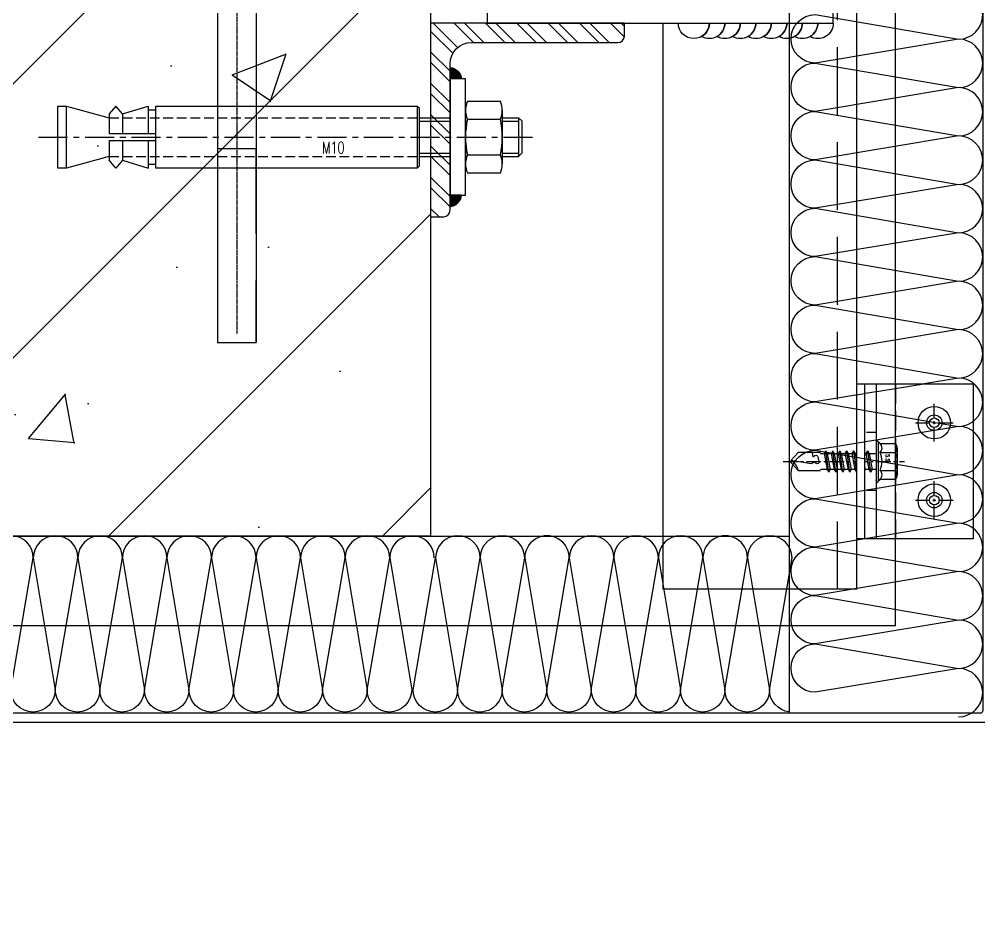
# Model space of a CAD drawing. Extents: x 220580 to 2027826, y -309201 to 71987.
# Drawn here: x 390121.3 to 390370.3, y -165725.9 to -165495.9 of the extents above; entities that cross this region are included whole.
import ezdxf
from ezdxf.enums import TextEntityAlignment as Align

# ---------------------------------------------------------------- set-up
doc = ezdxf.new("R2010")
doc.units = 0
for name, pattern in [('CENTER', [2, 1.25, -0.25, 0.25, -0.25]), ('DASH', [0.35, 0.25, -0.1]), ('ZN-CENTER', [2, 1.25, -0.25, 0.25, -0.25]), ('ZN-DASH', [0.35, 0.25, -0.1])]:
    doc.linetypes.add(name, pattern=pattern)
for name, color, linetype in [('!ZN1-填充-8', 8, 'Continuous'), ('!ZN3-铝板幕墙-3', 3, 'Continuous'), ('!ZN4-辅助材料-1', 1, 'Continuous'), ('!ZN4-配件-11', 11, 'Continuous'), ('!ZN5-钢材投影-40', 40, 'Continuous'), ('!ZN5-钢材断面-2', 2, 'Continuous'), ('!ZN5-铝材投影-112', 112, 'Continuous'), ('!ZN6-虚线-8', 8, 'ZN-DASH'), ('2钢材断面', 2, 'Continuous'), ('40钢材投影', 40, 'Continuous'), ('A-HATCH-2', 251, 'Continuous'), ('ALT_CEN-0-30', 1, 'CENTER'), ('AS-COLN', 6, 'Continuous'), ('Fill', 8, 'Continuous'), ('焊缝', 8, 'Continuous')]:
    doc.layers.add(name, color=color, linetype=linetype)
doc.styles.add('DHTEXT-1', font='ROMANS.shx', dxfattribs={"width": 0.7, "bigfont": 'CHINESE.shx'})

# ---------------------------------------------------------------- blocks, each defined once
blk = doc.blocks.new('*U1824')
at = {"ltscale": 10}
for p, q in [((-0.5504878062047283, -5.115541284646254), (-0.5504878062065472, 5.115530008962667)), ((-0.1698801084603474, 5.480866579516958), (1.167940990853822e-05, 4.83959058622783)), ((-5.449999999999818, -3.464101413275086), (-5.449999999999818, 3.464101817001181)), ((-1.015572715537019, 4.618802355381165), (-4.949999999997999, 4.618802355381165)), ((0, -4.839613541317005), (0, 4.8396139450431)), ((1.419619596213958, 2.729999885991237), (2.200602679755074, -2.730000114008757)), ((3.219619596213958, 2.729999881768008), (4.000602679755074, -2.730000118231986)), ((5.019619596213958, 2.729999877544779), (5.800602679755074, -2.730000122455214)), ((6.819619596213958, 2.729999873321551), (7.600602679755074, -2.730000126678443)), ((8.619619596213958, 2.729999869098322), (9.400602679755075, -2.730000130901672)), ((10.41961959621396, 2.729999864875094), (11.20060267975507, -2.7300001351249)), ((12.21961959621396, 2.729999860651865), (13.00060267975507, -2.730000139348129)), ((-1.015583010001137, 2.309401278621424), (-4.949999999997999, 2.309401278624835)), ((0, 2.084999581674395), (14.28830168384373, 2.085001969002848)), ((-1.015583010002956, -2.30940087489533), (-4.94999999999618, -2.30940087489874)), ((14.28834179297628, -2.085001744372565), (0, -2.084999717997933)), ((-1.015583010001137, -4.618801951655071), (-4.949999999999818, -4.618801951654161)), ((-0.1698801084603474, -5.480877855198726), (1.167940990853822e-05, -4.839601861909371))]:
    blk.add_line(p, q, dxfattribs=at)
at = {"color": 0, "linetype": 'ZN-CENTER', "ltscale": 3}
blk.add_line((23.99999999999994, 2.188255855140087e-07), (-7.276562432845615, -1.533137051807418e-07), dxfattribs=at)
at = {"ltscale": 10}
for points in [[(1.828211756127738, -2.085000114008789), (1.047228672586622, 2.084999885991241), (1.419619596213901, 2.729999885991095), (1.792010519841123, 2.084999885991241), (2.57299360338241, -2.085000114008761), (2.200602679755074, -2.730000114008771)], [(3.628211756127738, -2.085000118232018), (2.847228672586622, 2.084999881768012), (3.219619596213901, 2.729999881767866), (3.592010519841123, 2.084999881768012), (4.37299360338241, -2.085000118231989), (4.000602679755074, -2.730000118232)], [(5.428211756127738, -2.085000122455247), (4.647228672586622, 2.084999877544783), (5.019619596213901, 2.729999877544637), (5.392010519841123, 2.084999877544783), (6.17299360338241, -2.085000122455218), (5.800602679755074, -2.730000122455229)], [(7.228211756127738, -2.085000126678475), (6.447228672586622, 2.084999873321555), (6.819619596213901, 2.729999873321409), (7.192010519841123, 2.084999873321555), (7.97299360338241, -2.085000126678447), (7.600602679755074, -2.730000126678457)], [(9.028211756127739, -2.085000130901704), (8.247228672586623, 2.084999869098326), (8.619619596213902, 2.72999986909818), (8.992010519841124, 2.084999869098326), (9.77299360338241, -2.085000130901676), (9.400602679755075, -2.730000130901686)], [(10.82821175612774, -2.085000135124933), (10.04722867258662, 2.084999864875098), (10.4196195962139, 2.729999864874951), (10.79201051984112, 2.084999864875098), (11.57299360338241, -2.085000135124904), (11.20060267975507, -2.730000135124914)], [(12.62821175612774, -2.085000139348161), (11.84722867258662, 2.084999860651869), (12.2196195962139, 2.729999860651723), (12.59201051984112, 2.084999860651869), (13.37299360338241, -2.085000139348133), (13.00060267975507, -2.730000139348143)]]:
    blk.add_lwpolyline(points, close=True, dxfattribs=at)
for points in [[(14.28755614132959, -2.084999790480305, -0.414213562373095), (14.44551068678416, -2.242954335934877), (14.44551068678416, -2.321931608662732), (20.17706341883141, -2.321931608662732), (21.99999672497771, -0.2620664843346907), (21.99999672497771, 0.2620669033741529), (20.1770634188305, 2.321932027703048), (14.44551068678416, 2.321932027703616), (14.44551068678416, 2.242954754974284, -0.414213562373095), (14.28755614132959, 2.085000209519654)], [(16.51287844574838, -2.321931608662732), (16.35611659158181, -1.195959136936376), (15.82661205339483, -1.523970797760166, -0.5304615897786895), (15.03442566961419, -1.169417307181045), (14.81075563571315, 0.0990784896746442, -0.6513157956771675), (15.47433833661651, 0.5440859063701903), (16.0012324895205, 0.2109028390927443), (16.76803563861736, 0.6608451827776259), (21.99999672497771, -0.2620664843346907, -0.2012259957209903), (20.1770634188305, 2.321932027703048)]]:
    blk.add_lwpolyline(points, format="xyb", dxfattribs=at)
for centre, radius, start, end in [((7.477939400387186, -2.867559875829768), 11.3218976996017, 132.4921501626091, 138.6063620026382), ((-3.866666666665878, 3.464101817001181), 1.583333333333237, 133.1735511071865, 226.8264488928781), ((0.06775032333098352, 3.464101817001181), 1.583333333333237, 133.1735511071865, 226.8264488928781), ((0.1333333333341216, 2.018612281773358e-07), 5.583333333333248, 155.5673023206315, 204.4326976793683), ((4.067750323330984, 2.018612281773358e-07), 5.583333333333248, 155.5673023206315, 204.4326976793683), ((-3.866666666665878, -3.464101413275086), 1.583333333333237, 133.1735511071865, 226.8264488927399), ((0.06775032333098352, -3.464101413275086), 1.583333333333237, 133.1735511071865, 226.8264488927399), ((7.477939400387186, 2.867548600148227), 11.3218976996017, 221.3935592101043, 227.5078498373909)]:
    blk.add_arc(centre, radius, start, end, dxfattribs=at)
at = {"layer": 'Defpoints', "color": 0, "ltscale": 10, "style": 'DHTEXT-1', "width": 0.7}
blk.add_text('5.5', height=1, rotation=90, dxfattribs=at).set_placement((-2.461643067588102, -0.9299515093815011), align=Align.CENTER)
blk = doc.blocks.new('*U2097')
at = {"color": 0, "linetype": 'CENTER', "ltscale": 3}
for p, q in [((0, 4.884923076923094), (0, -4.884923076923026)), ((4.884923076923078, 5.329070518200751e-14), (-4.884923076923078, 5.329070518200751e-14))]:
    blk.add_line(p, q, dxfattribs=at)
at = {"linetype": 'ByBlock', "ltscale": 10}
for radius in [4.2, 2, 1.225]:
    blk.add_circle((0, 5.329070518200751e-14), radius, dxfattribs=at)
blk = doc.blocks.new('*U1981')
at = {"layer": '!ZN1-填充-8'}
h = blk.add_hatch(dxfattribs=at)
h.set_pattern_fill('NET3', color=256, scale=0.75, angle=180, style=0)
h.set_pattern_definition([(180, (-1731.7059275028, 294.7401969027198), (-2.916190190469635e-16, -2.38125), []), (240, (-1731.7059275028, 294.7401969027198), (2.062222992761694, -1.190625), []), (299.9999999999999, (-1731.7059275028, 294.7401969027198), (2.062222992761694, 1.190624999999999), [])])
h.paths.add_polyline_path([(20, 0), (-20, 0), (-20, -2), (20, -2)])
at = {"ltscale": 0.125}
blk.add_wipeout([(-19.999999999999996, -29.999950580834295), (19.999999999999996, -29.999950580834295), (19.999999999999993, -5), (-20.000000000000004, -4.999999999971351)], dxfattribs=at).dxf.layer = '!ZN6-虚线-8'
at = {"layer": '!ZN5-铝材投影-112', "ltscale": 0.25}
blk.add_line((-20, -5), (20, -5), dxfattribs=at)
at = {"layer": '!ZN5-铝材投影-112'}
blk.add_lwpolyline([(20, -2), (-20, -2), (-20, -29.99995058083633), (20, -29.99995058083633)], close=True, dxfattribs=at)
at = {"layer": '!ZN6-虚线-8', "linetype": 'ZN-DASH', "ltscale": 10}
for p, q in [((-7.5, -5), (-7.500000000007276, -2.000000000001364)), ((7.5, -5.000000000029274), (7.500000000017053, -2.000000000030639))]:
    blk.add_line(p, q, dxfattribs=at)
at = {"layer": '!ZN6-虚线-8', "color": 8, "linetype": 'ZN-DASH', "ltscale": 20}
blk.add_line((-20, -10.00000000006313), (20, -10.00000000006313), dxfattribs=at)
at = {"layer": '!ZN4-配件-11', "color": 1, "xscale": -1, "rotation": 270}
for name, p in [('*U1824', (0, -4.999999999985675)), ('*U2097', (-10, -19.99995058083633)), ('*U2097', (9.999999999976126, -19.99995058083002))]:
    blk.add_blockref(name, p, dxfattribs=at)
at = {"ltscale": 0.25}
blk.add_wipeout([(20, 7.105427357601002e-15), (20, -2.000000000001357), (-20, -2.000000000001357), (-20, 7.105427357601002e-15)], dxfattribs=at).dxf.layer = '!ZN4-辅助材料-1'
at = {"layer": '!ZN4-辅助材料-1'}
blk.add_lwpolyline([(20, 0), (-20, 0), (-20, -2), (20, -2)], close=True, dxfattribs=at)
blk = doc.blocks.new('A$Cec10f56f')
at = {"layer": '!ZN1-填充-8'}
h = blk.add_hatch(color=252, dxfattribs=at)
h.dxf.hatch_style = 1
h.paths.add_polyline_path([(10.00000073583942, 54.9999991057266), (10.00000073583942, 62.94425072797458), (18.00873087856598, 54.99999902409036)])
h = blk.add_hatch(color=252, dxfattribs=at)
h.dxf.hatch_style = 1
h.paths.add_polyline_path([(18.00873087856598, 54.99999902409036), (18.0087308887596, 44.99999946681783), (10.00000074603304, 44.99999946681783), (10.00000073583942, 54.9999991057266)])
h = blk.add_hatch(color=252, dxfattribs=at)
h.dxf.hatch_style = 1
h.paths.add_polyline_path([(10.00000073583942, 44.99999982787995), (10.00000073583942, 37.05574820563197), (18.00873087856598, 44.99999990951619)])
h = blk.add_hatch(color=252, dxfattribs=at)
h.dxf.hatch_style = 1
h.paths.add_polyline_path([(10.00000073583942, -45.0000008942734), (10.00000073583942, -37.05574927202542), (18.00873087856598, -45.00000097590964)])
h = blk.add_hatch(color=252, dxfattribs=at)
h.dxf.hatch_style = 1
h.paths.add_polyline_path([(18.00873087856598, -45.00000097590964), (18.0087308887596, -55.00000053318217), (10.00000074603304, -55.00000053318217), (10.00000073583942, -45.0000008942734)])
h = blk.add_hatch(color=252, dxfattribs=at)
h.dxf.hatch_style = 1
h.paths.add_polyline_path([(10.00000073583942, -55.00000017212005), (10.00000073583942, -62.94425179436803), (18.00873087856598, -55.00000009048381)])
at = {"layer": '2钢材断面'}
for p, q in [((0, 100), (10, 100)), ((0, 100), (0, -100)), ((10, 100), (10.00000109216853, 45)), ((10.00000109216853, 45), (10, -44)), ((10, -44), (10, -100)), ((0, -100), (10, -100))]:
    blk.add_line(p, q, dxfattribs=at)
at = {"layer": '40钢材投影'}
for p, q in [((18.00873087856598, 54.99999902409036), (10.00000073583942, 62.94425072797458)), ((10.00000015634578, 54.9999999126303), (200, 54.99999761907384)), ((200, 55), (200, 45)), ((10, 45), (200, 45)), ((18.00873087856598, 44.99999990951619), (10.00000073583942, 37.05574820563197)), ((18.00873087856598, -45.00000097590964), (10.00000073583942, -37.05574927202542)), ((10.00000015634578, -45.0000000873697), (200, -45.00000238092616)), ((200, -45), (200, -55)), ((10, -55), (200, -55)), ((18.00873087856598, -55.00000009048381), (10.00000073583942, -62.94425179436803))]:
    blk.add_line(p, q, dxfattribs=at)
for points in [[(172, 45), (150, 45), (150, 55), (200, 55), (200, 45), (184, 45)], [(172, -55), (150, -55), (150, -45), (200, -45), (200, -55), (184, -55)]]:
    blk.add_lwpolyline(points, dxfattribs=at)
at = {"layer": 'ALT_CEN-0-30', "ltscale": 0.3}
for p, q in [((0, 50), (197.8050792769063, 50)), ((0, -50), (197.8050792769063, -50))]:
    blk.add_line(p, q, dxfattribs=at)
blk = doc.blocks.new('ZT_角钢(填充)_50X50X5')
at = {"layer": '!ZN1-填充-8'}
h = blk.add_hatch(dxfattribs=at)
h.set_pattern_fill('ANSI32', color=256, scale=0.6, style=0)
h.set_pattern_definition([(45, (-11702.14548385996, -65281.3865768466), (-4.041115254481119, 4.041115254481119), []), (45, (-11699.45140585996, -65281.3865768466), (-4.041115254481119, 4.041115254481119), [])])
h.paths.add_polyline_path([(50, 3.333333333328937, 0.4142135623730951), (48.33333333333394, 5.000000000000455), (10.5, 5, -0.4142135623730951), (5, 10.5), (5, 48.33333333332848, 0.4142135623730951), (3.33333333333394, 50), (0, 50), (0, 0), (50.00000000000182, -6.821210263296962e-12)])
at = {"layer": '!ZN5-钢材断面-2'}
blk.add_lwpolyline([(0, 0), (0, 50), (3.33333333333394, 50, -0.4142135623730951), (5, 48.33333333332848), (5, 10.5, 0.4142135623730951), (10.5, 5), (48.33333333333394, 5.000000000000455, -0.4142135623730951), (50, 3.333333333328937), (50, 4.547473508864641e-13), (0, 0)], format="xyb", dxfattribs=at)
blk = doc.blocks.new('*U791')
at = {"layer": '!ZN5-钢材断面-2', "extrusion": (0, 0, -1), "zscale": -1, "rotation": 90}
blk.add_blockref('ZT_角钢(填充)_50X50X5', (0, 0), dxfattribs=at)
blk = doc.blocks.new('*U756')
h = blk.add_hatch(color=0)
edge = h.paths.add_edge_path()
edge.add_line((-15.00000000000364, 2.999999999993179), (-15.00000000000364, 1.591615728102624e-12))
edge.add_line((-15.00000000000364, 1.591615728102624e-12), (-18.00000000000387, 2.728484105318785e-12))
edge.add_arc((-14.58609127035152, -0.4139087296600792), 3.438908729653297, 96.91290776061862, 173.0870922391965, ccw=False)
h = blk.add_hatch(color=0)
edge = h.paths.add_edge_path()
edge.add_line((14.99999999999636, 2.999999999993179), (14.99999999999636, 1.591615728102624e-12))
edge.add_line((14.99999999999636, 1.591615728102624e-12), (17.99999999999659, 2.728484105318785e-12))
edge.add_arc((14.58609127034424, -0.4139087296600792), 3.438908729653297, 6.912907760803543, 83.08709223938138)
at = {"color": 0, "linetype": 'CENTER', "ltscale": 6}
blk.add_line((-5.076897547976395e-12, -106.2153711569533), (2.046363078989089e-12, 22.5315035618338), dxfattribs=at)
at = {"linetype": 'ByBlock', "ltscale": 20}
for p, q in [((-4.166666666667254, 18.4999999997375), (-5.000000000003013, 17.66666666640901)), ((-5.000000000003013, 17.66666666640901), (4.999999999996994, 17.66666666640901)), ((-5.000000000003013, 13.49999999992667), (-5.000000000003013, 17.66666666640901)), ((-4.166666666667254, 18.4999999997375), (4.166666666664874, 18.4999999997375)), ((-4.145833333406472, 13.49999999992667), (-4.145833333406472, 17.66666666640901)), ((4.145833333414203, 13.4999999999194), (4.145833333414203, 17.66666666640901)), ((4.166666666664874, 18.4999999997375), (4.999999999996994, 17.66666666640901)), ((4.999999999996994, 13.4999999999194), (4.999999999996994, 17.66666666640901)), ((-9.23760430703146, 4.499999999996248), (-9.23760430703146, 12.99999999999625)), ((-6.92820323027513, 13.49999999999625), (6.928203230277404, 13.49999999999625)), ((-4.618802153515162, 4.499999999996248), (-4.618802153515162, 12.99999999999625)), ((4.618802153517436, 4.499999999996248), (4.618802153517436, 12.99999999999625)), ((9.237604307033735, 4.499999999996248), (9.237604307033735, 12.99999999999625)), ((-6.92820323027513, 3.999999999996248), (6.928203230277404, 3.999999999996248)), ((-5.000000000003013, -7.999999999820957), (-5.000000000003013, 1.820126271923073e-10)), ((-4.145833333406472, -7.999999999820957), (-4.145833333406472, 1.820126271923073e-10)), ((4.145833333414203, -7.999999999820957), (4.145833333414203, 1.820126271923073e-10)), ((4.999999999996994, -7.999999999820957), (4.999999999996994, 1.820126271923073e-10)), ((-7.999999999999375, -8.44444444444514), (-7.55555555555776, -7.999999999999886)), ((-7.55555555555776, -7.999999999999886), (7.555555555555372, -7.999999999999886)), ((8.000000000000625, -8.444444444452415), (7.555555555555372, -7.999999999999886))]:
    blk.add_line(p, q, dxfattribs=at)
at = {"linetype": 'DASH', "ltscale": 10}
for p, q in [((-5.000000000003087, -87.9999999999999), (-5.000000000003013, -7.999999999999886)), ((4.999999999996913, -87.9999999999999), (4.999999999996994, -7.999999999999886))]:
    blk.add_line(p, q, dxfattribs=at)
at = {"ltscale": 10}
for p, q in [((-7.000000000006725, -77.94758677210258), (-7.000000000006725, -75.94758677210258)), ((-0.8888888888934723, -87.9999999999999), (-0.8888888888934723, -75.94758677210258)), ((0.8888888888839013, -87.9999999999999), (0.8888888888839013, -75.94758677210258)), ((7.000000000000551, -77.94758677210258), (7.000000000000551, -75.94758677210258)), ((-8.000000000006732, -77.94758677210257), (-0.8888888888934723, -77.94758677210258)), ((-5.963513038755213, -84.4999999999999), (-8.000000000006725, -77.94758677210258)), ((0.8888888888839084, -77.94758677210258), (8.00000000000055, -77.94758677210258)), ((5.963513038749038, -84.4999999999999), (8.00000000000055, -77.94758677210258)), ((-5.963513038755213, -84.4999999999999), (-0.8888888888934794, -84.4999999999999)), ((0.8888888888839013, -84.4999999999999), (5.963513038749038, -84.4999999999999)), ((-5.963513038755213, -87.9999999999999), (-0.8888888888934794, -87.99999999999989)), ((0.8888888888839013, -87.99999999999989), (5.963513038749038, -87.9999999999999))]:
    blk.add_line(p, q, dxfattribs=at)
at = {"color": 0}
for points in [[(-15.00000000000273, 2.999999999993292), (-15.00000000000273, 1.13686837721616e-13), (-18.00000000000273, 2.842170943040401e-12, -0.3451779686434808)], [(14.99999999999727, 2.999999999993292), (14.99999999999727, 1.13686837721616e-13), (17.99999999999727, 2.842170943040401e-12, 0.3451779686434808)]]:
    blk.add_lwpolyline(points, format="xyb", close=True, dxfattribs=at)
at = {"linetype": 'ByBlock', "ltscale": 20}
blk.add_lwpolyline([(14.99999999999727, 1.13686837721616e-13), (14.99999999999727, 4.000000000000114), (-14.99999999999545, 4.000000000000114), (-14.99999999999545, 1.13686837721616e-13)], close=True, dxfattribs=at)
at = {"ltscale": 10}
blk.add_lwpolyline([(-8.00000000000665, -8.444444444452415), (8.000000000000625, -8.444444444452415), (8.00000000000055, -75.94758677210258), (-8.000000000006725, -75.94758677210258)], close=True, dxfattribs=at)
for points in [[(-5.963513038755213, -84.4999999999999), (-8.000000000006725, -86.2499999999999), (-5.963513038755213, -87.9999999999999)], [(5.963513038749038, -84.4999999999999), (8.00000000000055, -86.2499999999999), (5.963513038749038, -87.9999999999999)]]:
    blk.add_lwpolyline(points, dxfattribs=at)
at = {"linetype": 'ByBlock', "ltscale": 20}
for points in [[(4.999999999996913, -87.9999999999999), (7.999999999982361, -98.98046481074721), (7.999999999985999, -101.2460711060066), (-7.999999999992173, -101.2460711060066), (-7.999999999992173, -98.98046481074721), (-5.000000000003087, -87.9999999999999)], [(7.999999999982361, -98.98046481076176), (-7.999999999992173, -98.98046481076176)]]:
    blk.add_lwpolyline(points, dxfattribs=at)
for centre, radius, start, end in [((-6.92820323027513, 7.916666666664128), 5.583333333333478, 65.56730232063656, 114.4326976793634), ((1.13686837721616e-12, -8.083333333337691), 21.58333333333508, 77.64321860954969, 102.3567813904503), ((6.928203230277404, 7.916666666664128), 5.583333333333478, 65.56730232063656, 114.4326976793634), ((-6.92820323027513, 9.583333333330188), 5.583333333333478, 245.5673023206366, 294.4326976793634), ((1.13686837721616e-12, 25.58333333333201), 21.58333333333508, 257.6432186095497, 282.3567813904503), ((6.928203230277404, 9.583333333330188), 5.583333333333478, 245.5673023206366, 294.4326976793634)]:
    blk.add_arc(centre, radius, start, end, dxfattribs=at)
at = {"layer": 'Defpoints', "color": 0, "ltscale": 10, "style": 'DHTEXT-1', "width": 0.7}
blk.add_text('M10', height=3, rotation=90, dxfattribs=at).set_placement((4.219895687111702, -30.11356242580848), align=Align.CENTER)
blk = doc.blocks.new('20250911173917', base_point=(58371.56277269451, -166296.5354993599))
at = {"layer": '!ZN3-铝板幕墙-3', "ltscale": 20}
for p, q in [((58514.06277271395, -166187.7050786058), (58514.06277271395, -166591.7050786058)), ((58491.56277271407, -166569.7050786059), (58161.56673394571, -166569.7050786706)), ((58161.56673394571, -166592.2050786706), (58513.56277271395, -166592.2050786058)), ((58514.56277271407, -166594.7050786058), (58161.56673394571, -166594.7050786706))]:
    blk.add_line(p, q, dxfattribs=at)
blk.add_arc((58513.56277271395, -166591.7050786058), 0.5, 270, 0, dxfattribs=at)
at = {"layer": '!ZN5-钢材投影-40', "ltscale": 0.3}
for p, q in [((58431.56277271407, -166560.3044257378), (58431.56277271407, -166414.0969059303)), ((58481.56277271407, -166560.3044257378), (58431.56277271407, -166560.3044257378))]:
    blk.add_line(p, q, dxfattribs=at)
at = {"layer": '!ZN5-钢材投影-40'}
blk.add_lwpolyline([(58386.18475940498, -166364.0969059303), (58386.18475940498, -166414.0969059303), (58475.49304517079, -166414.0969059303), (58475.49304517079, -166364.0969059303)], close=True, dxfattribs=at)
at = {"layer": 'A-HATCH-2', "ltscale": 200}
blk.add_line((58371.56277269451, -166546.5354993599), (58464.10246307174, -166546.5354993707), dxfattribs=at)
at = {"layer": 'Fill'}
for points in [[(58372.50806687239, -166552.2072644218, 1), (58361.00806687239, -166552.2072644235), (58366.67983193968, -166586.2378547949, -1), (58355.17983193968, -166586.2378547967), (58361.00806687239, -166552.2072644235, 1), (58349.50806687239, -166552.2072644253), (58355.17983193968, -166586.2378547967, -1), (58343.67983193968, -166586.2378547984), (58349.50806687239, -166552.2072644253, 1), (58338.00806687239, -166552.2072644271), (58343.67983193968, -166586.2378547984, -1), (58332.17983193968, -166586.2378548002), (58338.00806687239, -166552.2072644271, 1), (58326.50806687239, -166552.2072644289), (58332.17983193968, -166586.2378548002, -1), (58320.67983193968, -166586.237854802), (58326.50806687239, -166552.2072644289, 1), (58315.00806687239, -166552.2072644306), (58320.67983193968, -166586.237854802, -1), (58309.17983193968, -166586.2378548038), (58315.00806687239, -166552.2072644306, 1), (58303.50806687239, -166552.2072644325), (58309.17983193968, -166586.2378548038, -1), (58297.67983193968, -166586.2378548055), (58303.50806687239, -166552.2072644325, 1), (58292.00806687239, -166552.2072644342), (58297.67983193968, -166586.2378548055, -1), (58286.17983193968, -166586.2378548073), (58292.00806687239, -166552.2072644342, 1), (58280.50806687239, -166552.207264436), (58286.17983193968, -166586.2378548073, -1), (58274.67983193968, -166586.2378548091), (58280.50806687239, -166552.207264436, 1), (58269.00806687239, -166552.2072644377), (58274.67983193968, -166586.2378548091, -1), (58263.17983193968, -166586.2378548109), (58269.00806687239, -166552.2072644377, 1), (58257.50806687239, -166552.2072644396)], [(58464.10246306642, -166591.9496971285, -0.3808411503333998), (58459.01379332684, -166586.2378548446), (58464.84202825955, -166552.2072644715, 1), (58453.34202825955, -166552.2072644733), (58459.01379332684, -166586.2378548446, -1), (58447.51379332684, -166586.2378548464), (58453.34202825955, -166552.2072644733, 1), (58441.84202825955, -166552.2072644751), (58447.51379332684, -166586.2378548464, -1), (58436.01379332684, -166586.2378548482), (58441.84202825955, -166552.2072644751, 1), (58430.34202825955, -166552.2072644768), (58436.01379332684, -166586.2378548482, -1), (58424.51379332684, -166586.2378548499), (58430.34202825955, -166552.2072644768, 1), (58418.84202825955, -166552.2072644786), (58424.51379332684, -166586.2378548499, -1), (58413.01379332684, -166586.2378548517), (58418.84202825955, -166552.2072644786, 1), (58407.34202825955, -166552.2072644804), (58413.01379332684, -166586.2378548517, -1), (58401.51379332684, -166586.2378548535), (58407.34202825955, -166552.2072644804, 1), (58395.84202825955, -166552.2072644822), (58401.51379332684, -166586.2378548535, -1), (58390.01379332684, -166586.2378548553), (58395.84202825955, -166552.2072644822, 1), (58384.34202825955, -166552.2072644839), (58390.01379332684, -166586.2378548553, -1), (58378.51379332684, -166586.237854857), (58384.34202825955, -166552.2072644839, 1), (58372.84202825955, -166552.2072644857), (58378.51379332684, -166586.237854857, -1), (58367.01379332684, -166586.2378548588), (58372.84202825955, -166552.2072644857)]]:
    blk.add_lwpolyline(points, format="xyb", dxfattribs=at)
at = {"layer": '焊缝', "ltscale": 70}
blk.add_lwpolyline([(58475.49304517079, -166414.0969059303, -0.5773502691896255), (58469.49304517079, -166417.5610075454, 0.2679491924311228), (58471.49304517079, -166414.0969059303, -0.5773502691896255), (58465.49304517079, -166417.5610075454, 0.2679491924311228), (58467.49304517079, -166414.0969059303, -0.5773502691896255), (58461.49304517079, -166417.5610075454, 0.2679491924311228), (58463.49304517079, -166414.0969059303, -0.5773502691896255), (58457.49304517079, -166417.5610075454, 0.2679491924311228), (58459.49304517079, -166414.0969059303, -0.5773502691896255), (58453.49304517079, -166417.5610075454, 0.2679491924311228), (58455.49304517079, -166414.0969059303, -0.5773502691896255), (58449.49304517079, -166417.5610075454, 0.2679491924311228), (58451.49304517079, -166414.0969059303, -0.5773502691896255), (58445.49304517079, -166417.5610075454, 0.2679491924311228), (58447.49304517079, -166414.0969059303, -0.5773502691896255), (58441.49304517079, -166417.5610075454, 0.2679491924311228), (58443.49304517079, -166414.0969059303, -0.9999999999999999), (58435.49304517079, -166414.0969059303, -0.9999999999999999)], format="xyb", dxfattribs=at)
at = {"layer": '!ZN4-配件-11', "ltscale": 40, "rotation": 270}
blk.add_blockref('*U791', (58371.56277269451, -166414.0969059303), dxfattribs=at)
at = {"layer": '!ZN4-配件-11', "color": 1, "ltscale": 40, "rotation": 270}
blk.add_blockref('*U756', (58376.56277269451, -166443.5135725969), dxfattribs=at)
at = {"layer": '40钢材投影', "color": 2, "ltscale": 500, "xscale": -1, "rotation": 89.99999999330832}
blk.add_blockref('A$Cec10f56f', (58271.56277269451, -166296.5354993482), dxfattribs=at)
at = {"ltscale": 40, "xscale": -1.000000000000004, "rotation": 90}
blk.add_blockref('*U1981', (58481.56277271407, -166527.2771612387), dxfattribs=at)
at = {"layer": '!ZN3-铝板幕墙-3', "ltscale": 20}
blk.add_line((58491.56277271407, -166569.7050786059), (58491.56277271407, -166209.7050786058), dxfattribs=at)
at = {"layer": '!ZN5-钢材投影-40', "ltscale": 0.3}
blk.add_line((58481.56277271407, -166560.3044257378), (58481.56277271407, -166229.7077128156), dxfattribs=at)
at = {"layer": '!ZN6-虚线-8', "color": 8, "linetype": 'ZN-DASH', "ltscale": 70}
blk.add_line((58476.56277271407, -166560.3044257378), (58476.56277271407, -166229.7077128156), dxfattribs=at)
at = {"layer": 'A-HATCH-2', "ltscale": 200, "elevation": 1.055080969326271e-10}
blk.add_lwpolyline([(58464.10246310803, -166237.1653882424), (58464.10246306639, -166592.2050786167)], dxfattribs=at)
at = {"layer": 'Fill'}
blk.add_lwpolyline([(58507.81277271395, -166593.2325722932, 1), (58507.81277271395, -166580.7325722932), (58470.82300057025, -166586.8975343171, -1), (58470.82300057025, -166574.3975343171), (58507.81277271395, -166580.7325722932, 1), (58507.81277271395, -166568.2325722932), (58470.82300057025, -166574.3975343171, -1), (58470.82300057025, -166561.8975343171), (58507.81277271395, -166568.2325722932, 1), (58507.81277271395, -166555.7325722932), (58470.82300057025, -166561.8975343171, -1), (58470.82300057025, -166549.3975343171), (58507.81277271395, -166555.7325722932, 1), (58507.81277271395, -166543.2325722932), (58470.82300057025, -166549.3975343171, -1), (58470.82300057025, -166536.8975343171), (58507.81277271395, -166543.2325722932, 1), (58507.81277271395, -166530.7325722932), (58470.82300057025, -166536.8975343171, -1), (58470.82300057025, -166524.3975343171), (58507.81277271395, -166530.7325722932, 1), (58507.81277271395, -166518.2325722932), (58470.82300057025, -166524.3975343171, -1), (58470.82300057025, -166511.8975343171), (58507.81277271395, -166518.2325722932, 1), (58507.81277271395, -166505.7325722932), (58470.82300057025, -166511.8975343171, -1), (58470.82300057025, -166499.3975343171), (58507.81277271395, -166505.7325722932, 1), (58507.81277271395, -166493.2325722932), (58470.82300057025, -166499.3975343171, -1), (58470.82300057025, -166486.8975343171), (58507.81277271395, -166493.2325722932, 1), (58507.81277271395, -166480.7325722932), (58470.82300057025, -166486.8975343171, -1), (58470.82300057025, -166474.3975343171), (58507.81277271395, -166480.7325722932, 1), (58507.81277271395, -166468.2325722932), (58470.82300057025, -166474.3975343171, -1), (58470.82300057025, -166461.8975343171), (58507.81277271395, -166468.2325722932, 1), (58507.81277271395, -166455.7325722932), (58470.82300057025, -166461.8975343171, -1), (58470.82300057025, -166449.3975343171), (58507.81277271395, -166455.7325722932, 1), (58507.81277271395, -166443.2325722932), (58470.82300057025, -166449.3975343171, -1), (58470.82300057025, -166436.8975343171), (58507.81277271395, -166443.2325722932, 1), (58507.81277271395, -166430.7325722932), (58470.82300057025, -166436.8975343171, -1), (58470.82300057025, -166424.3975343171), (58507.81277271395, -166430.7325722932, 1), (58507.81277271395, -166418.2325722932), (58470.82300057025, -166424.3975343171, -1), (58470.82300057025, -166411.8975343171), (58507.81277271395, -166418.2325722932, 1), (58507.81277271395, -166405.7325722932)], format="xyb", dxfattribs=at)
blk = doc.blocks.new('20250910150331')
at = {"layer": '!ZN1-填充-8', "ltscale": 20}
h = blk.add_hatch(dxfattribs=at)
h.set_pattern_fill('钢筋混凝土', color=256, scale=20)
h.set_pattern_definition([(45, (62517.96084283758, 67904.1932070523), (-35.35533905932738, 35.35533905932738), []), (49.99999999999999, (62517.96084283758, 67904.1932070523), (143.4520365201507, -12.55042699651902), [15, -165]), (355, (62517.96084283758, 67904.1932070523), (-27.7502667226, 150.4384267400024), [12, -132]), (100.4514, (62529.9151788376, 67903.1473390523), (115.7018763428043, 137.8879084121907), [12.748038, -140.2284224]), (46.18420000000001, (62517.96084283758, 67944.1932070523), (213.4482097251289, -33.10380286580362), [22.5, -247.5]), (96.6356, (62535.74819183757, 67941.4345456523), (186.9325411097407, 194.8235741800883), [19.1220576, -210.3426]), (351.1842, (62517.96084283758, 67944.1932070523), (186.9323890267254, 194.8237201850649), [18, -198]), (21, (62537.96084283758, 67934.1932070523), (119.3814104236923, -80.52377813306776), [15, -165]), (326.0000000000001, (62537.96084283758, 67934.1932070523), (48.66306638431634, 145.0300090093706), [12, -132]), (71.4514, (62547.90928943758, 67927.48288585231), (168.044525716298, 64.50609934199048), [12.748038, -140.2284224]), (37.50000000000001, (62517.96084283758, 67904.1932070523), (2.431971063458134, 66.5787707662623), [0, -130.4, 0, -134, 0, -132.5]), (7.499999999999999, (62517.96084283758, 67904.1932070523), (52.61390748842972, 78.88234237647205), [0, -76.39999999999999, 0, -127.4, 0, -50.5]), (327.5, (62473.3608428376, 67904.1932070523), (106.7644872344818, -4.510974346875951), [0, -50, 0, -156, 0, -207]), (317.5, (62453.3608428376, 67904.1932070523), (116.6372338684772, 20.02099646646354), [0, -65, 0, -103.6, 0, -147])])
h.paths.add_polyline_path([(199.4384511196986, -9.720679372549057e-09), (199.8381344396621, -300.00000003897), (200.0000000238651, -649.9999999068968), (500.0000000238651, -649.9999999068968), (499.9999999478459, -249.9999998183921), (719.8381344396621, -249.9999999694992), (719.8381344396621, -2.520391717553139e-08)])
at = {"layer": 'AS-COLN'}
blk.add_lwpolyline([(499.9999999533757, -649.9999999170832), (-0.1618655840866268, -649.9999998831481), (-0.1618655602796935, -299.9999999598076), (199.8381344396621, -300.00000003897), (200, 0), (719.8381344396621, 1.01426849141717e-07), (719.8381344396621, -249.9999999694992), (499.9999998916755, -250.0000000034051), (499.8381344159134, -649.9999999218562)], dxfattribs=at)
at = {"layer": '!ZN1-填充-8', "ltscale": 40}
blk.add_blockref('20250911173917', (719.8381344396621, 3.050081431865692e-08), dxfattribs=at)

msp = doc.modelspace()

# ---------------------------------------------------------------- block references
at = {"ltscale": 200}
msp.add_blockref('20250910150331', (389507.6636539787, -165379.3509702059), dxfattribs=at)

# ---------------------------------------------------------------- next in the draw order: linework, layer by layer
at = {"layer": 'AS-COLN'}
for p in [(390227.5017884184, -165379.3509701754), (390007.6636539266, -165629.3509700243)]:
    msp.add_line(p, (390227.5017884184, -165629.3509701754), dxfattribs=at)

doc.saveas('drawing.dxf')
